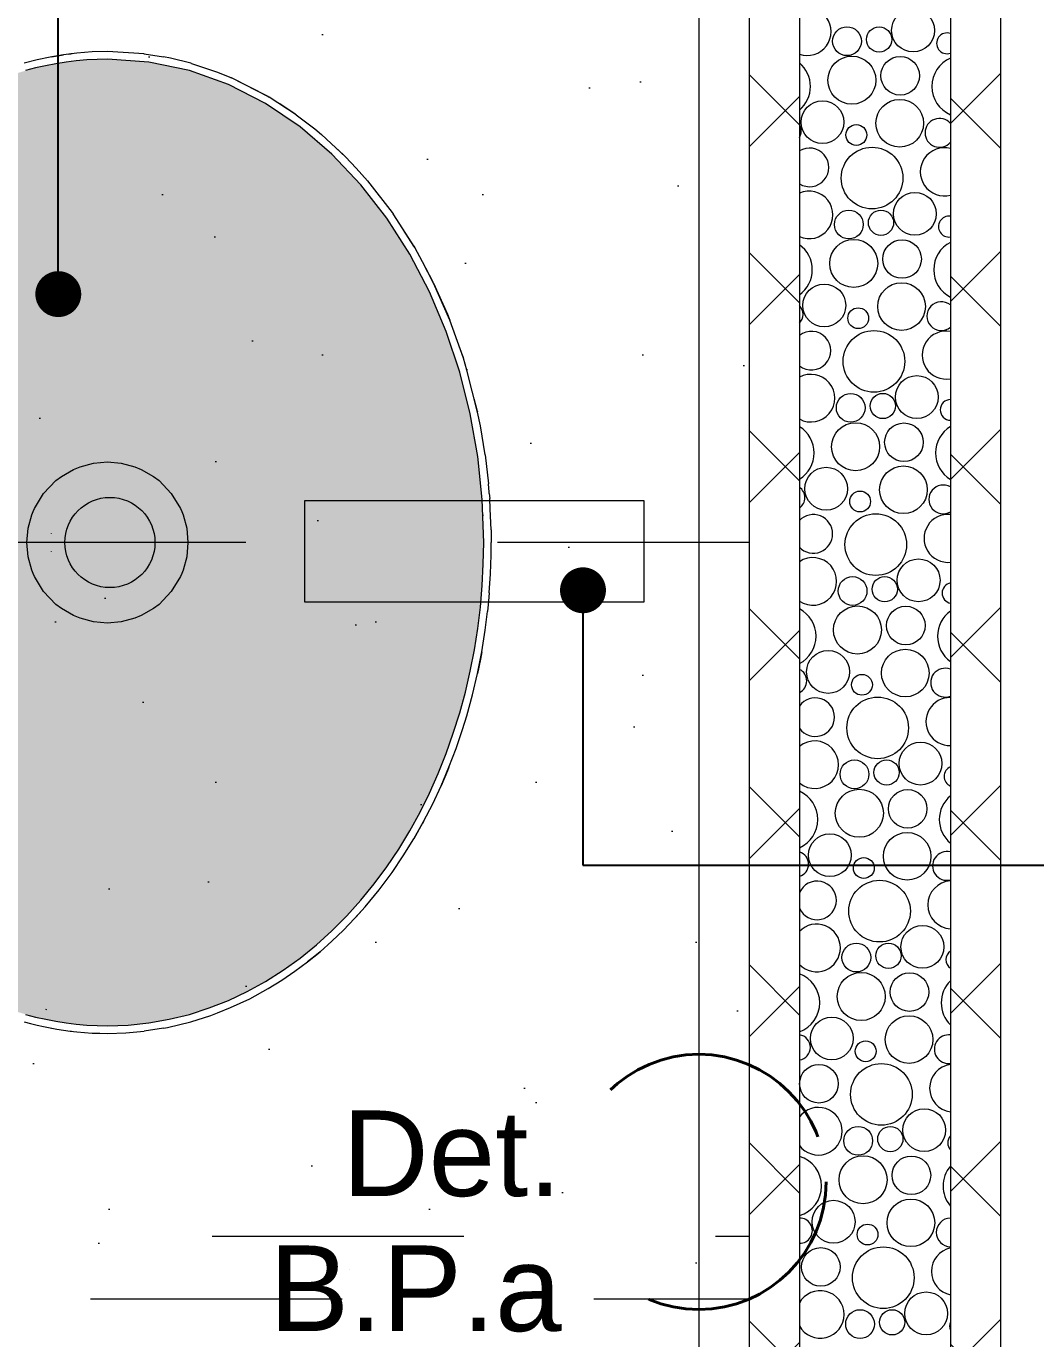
# Model space of a CAD drawing. Header units: metres. Extents: x -1.1 to 45.1, y -1 to 1.8.
# Drawn here: x 11.868 to 12.269, y 0.345 to 0.867 of the extents above; entities that cross this region are included whole.
import ezdxf

# ---------------------------------------------------------------- set-up
doc = ezdxf.new("R2010")
doc.units = ezdxf.units.M
doc.header["$MEASUREMENT"] = 0
doc.linetypes.add('Dashed', pattern=[0.027999999999999997, 0.018, -0.009999999999999998])
doc.linetypes.add('Double Dashed', pattern=[0.0325, 0.02, -0.005, 0.0025, -0.005])
for name, color, linetype, lineweight, true_color in [('COTAS DETALHAMENTO.EXEC_Caneta_No__27', 7, 'Continuous', 0, 0xbd2d17), ('COTAS DETALHAMENTO.EXEC_Caneta_No__97', 7, 'Continuous', 13, 0x6b6b6b), ('EIXO HIDRÁULICO - Executivo.EXEC_Caneta_No__167', 7, 'Continuous', 0, 0x0035d5), ('INSTALAÇÕES - GASES_ HIDR_Caneta_No__24', 7, 'Continuous', 40, 0x851f10), ('LOUCAS-METAIS.ARQ_Caneta_No__13', 7, 'Continuous', 0, 0xaaaaaa), ('LOUCAS-METAIS.ARQ_Caneta_No__16', 7, 'Continuous', 0, 0xc9c9c9), ('LOUCAS-METAIS.ARQ_Caneta_No__19', 7, 'Continuous', 0, 0xe9e9e9), ('LOUCAS-METAIS.ARQ_Caneta_No__96', 7, 'Continuous', 0, 0xb6b6b6), ('NOTAS - REVESTIMENTOS.EXEC_Caneta_No__24', 7, 'Continuous', 40, 0x851f10), ('PAREDE CONSTRUIR_Caneta_No__96', 7, 'Continuous', 0, 0xb6b6b6)]:
    doc.layers.add(name, color=color, linetype=linetype, lineweight=lineweight, true_color=true_color)
doc.layers.add('PAREDE CONSTRUIR_Caneta_No__241', color=7, linetype='Continuous', lineweight=13)
doc.layers.add('PAREDE CONSTRUIR_Caneta_No__83', color=84, linetype='Continuous', lineweight=0)
doc.styles.add('GENERATED_STYLE_1', font='arial.ttf')
doc.dimstyles.new('GENERATED_STYLE__20', dxfattribs={"dimtxt": 0.18, "dimasz": 0.03648, "dimexe": 0.18, "dimexo": 0.0625, "dimgap": 0, "dimtad": 0, "dimtih": 1, "dimtoh": 1, "dimdec": 4, "dimzin": 0, "dimdsep": 46, "dimcen": 0.09, "dimadec": 0, "dimazin": 0, "dimtfac": 1, "dimtdec": 4, "dimtmove": 0, "dimatfit": 3, "dimldrblk": 'ARROWHEAD_11', "dimfxl": 0, "dimtolj": 1, "dimtzin": 0, "dimarcsym": 0})
pattern_1 = [(45, (11.92188319583197, 0.09066946035894974), (-0.03535533905932738, 0.03535533905932738), []), (135, (11.92188319583197, 0.09066946035894974), (0.03535533905932738, 0.03535533905932738), [])]
pattern_2 = [(45, (11.92188319583197, 0.2906694603589497), (-0.06363961030678929, 0.06363961030678929), [0, -0.06000000000000003, 0, -0.09000000000000001]), (110, (12.12188319583197, 0.2906694603589497), (0.08457233587073178, 0.03078181289931019), [0, -0.044, 0, -0.07600000000000001])]

# ---------------------------------------------------------------- blocks, each defined once
blk = doc.blocks.new('*X79', base_point=(11.92188319583197, 0.09066946035894974))
at = {"layer": 'PAREDE CONSTRUIR_Caneta_No__96', "color": 253, "linetype": 'Continuous', "lineweight": 0, "true_color": 0xb6b6b6}
for centre, radius in [((12.22020049982145, 0.8650263893681178), 0.008510306199460933), ((12.19396038903978, 0.8607712362683874), 0.005717690174749701), ((12.20672584833897, 0.8614804284516757), 0.005014746019677298), ((12.19589284582292, 0.845302488520343), 0.009541205011085623), ((12.21509968517377, 0.8470661439557742), 0.007671086343013869), ((12.18420049982145, 0.8286271471902755), 0.008510306199460933), ((12.21489585470035, 0.8281936068487343), 0.009461803866338271), ((12.19767515130393, 0.8235429143124812), 0.004135265504954955), ((12.20392141158886, 0.8064117486782014), 0.01224255523759396), ((12.22094202398778, 0.7922279050124332), 0.008510306199460933), ((12.19470191320611, 0.7879727519127028), 0.005717690174749701), ((12.2074673725053, 0.7886819440959911), 0.005014746019677298), ((12.19663436998925, 0.7725040041646584), 0.009541205011085623), ((12.21584120934009, 0.7742676596000896), 0.007671086343013869), ((12.18494202398778, 0.7558286628345909), 0.008510306199460933), ((12.21563737886667, 0.7553951224930497), 0.009461803866338271), ((12.19841667547026, 0.7507444299567966), 0.004135265504954955), ((12.20466293575519, 0.7336132643225168), 0.01224255523759396), ((12.22168354815411, 0.7194294206567486), 0.008510306199460933), ((12.19544343737244, 0.7151742675570182), 0.005717690174749701), ((12.20820889667163, 0.7158834597403065), 0.005014746019677298), ((12.19737589415558, 0.6997055198089738), 0.009541205011085623), ((12.21658273350642, 0.701469175244405), 0.007671086343013869), ((12.18568354815411, 0.6830301784789063), 0.008510306199460933), ((12.216378903033, 0.6825966381373652), 0.009461803866338271), ((12.19915819963659, 0.677945945601112), 0.004135265504954955), ((12.20540445992151, 0.6608147799668322), 0.01224255523759396), ((12.22242507232044, 0.646630936301064), 0.008510306199460933), ((12.19618496153877, 0.6423757832013336), 0.005717690174749701), ((12.20895042083796, 0.643084975384622), 0.005014746019677298), ((12.1981174183219, 0.6269070354532892), 0.009541205011085623), ((12.21732425767275, 0.6286706908887204), 0.007671086343013869), ((12.18642507232044, 0.6102316941232218), 0.008510306199460933), ((12.21712042719933, 0.6097981537816806), 0.009461803866338271), ((12.19989972380292, 0.6051474612454274), 0.004135265504954955), ((12.20614598408784, 0.5880162956111475), 0.01224255523759396), ((12.22316659648676, 0.5738324519453794), 0.008510306199460933), ((12.19692648570509, 0.5695772988456489), 0.005717690174749701), ((12.20969194500428, 0.5702864910289374), 0.005014746019677298), ((12.19885894248823, 0.5541085510976045), 0.009541205011085623), ((12.21806578183907, 0.5558722065330357), 0.007671086343013869), ((12.18716659648676, 0.5374332097675371), 0.008510306199460933), ((12.21786195136566, 0.536999669425996), 0.009461803866338271), ((12.20064124796924, 0.5323489768897427), 0.004135265504954955), ((12.20688750825417, 0.515217811255463), 0.01224255523759396), ((12.22390812065309, 0.5010339675896948), 0.008510306199460933), ((12.19766800987142, 0.4967788144899643), 0.005717690174749701), ((12.21043346917061, 0.4974880066732527), 0.005014746019677298), ((12.19960046665456, 0.48131006674192), 0.009541205011085623), ((12.2188073060054, 0.4830737221773511), 0.007671086343013869), ((12.18790812065309, 0.4646347254118525), 0.008510306199460933), ((12.21860347553198, 0.4642011850703114), 0.009461803866338271), ((12.20138277213557, 0.4595504925340582), 0.004135265504954955), ((12.1828073060054, 0.4466744799995088), 0.007671086343013869), ((12.2076290324205, 0.4424193268997783), 0.01224255523759396), ((12.22464964481942, 0.4282354832340101), 0.008510306199460933), ((12.19840953403775, 0.4239803301342797), 0.005717690174749701), ((12.21117499333694, 0.4246895223175681), 0.005014746019677298), ((12.20034199082089, 0.4085115823862353), 0.009541205011085623), ((12.21954883017173, 0.4102752378216664), 0.007671086343013869), ((12.18864964481942, 0.3918362410561678), 0.008510306199460933), ((12.21934499969831, 0.3914027007146267), 0.009461803866338271), ((12.2021242963019, 0.3867520081783735), 0.004135265504954955), ((12.18354883017173, 0.3738759956438241), 0.007671086343013869), ((12.20837055658682, 0.3696208425440936), 0.01224255523759396), ((12.22539116898575, 0.3554369988783254), 0.008510306199460933), ((12.19915105820407, 0.351181845778595), 0.005717690174749701), ((12.21191651750327, 0.3518910379618834), 0.005014746019677298)]:
    blk.add_circle(centre, radius, dxfattribs=at)
for centre, radius, start, end in [((12.17815433053402, 0.8645928490265766), 0.009461803866338271, 250.8552700319863, 109.1447299680137), ((12.23367515130393, 0.8599421564903235), 0.004135265504954955, 70.56267834889755, 289.4373216511035), ((12.16717988742253, 0.8428109908560437), 0.01224255523759396, 310.0124007772558, 49.98759922274414), ((12.23992141158886, 0.8428109908560437), 0.01224255523759396, 113.4410080466021, 246.5589919533978), ((12.23070191320611, 0.8243719940905451), 0.005717690174749701, 40.47550271452098, 319.5244972854807), ((12.17072584833898, 0.8250811862738334), 0.005014746019677298, 329.603263262224, 30.39673673777596), ((12.17909968517377, 0.8106669017779319), 0.007671086343013869, 238.1465352172239, 121.8534647827761), ((12.23263436998925, 0.8089032463425007), 0.009541205011085623, 75.32644801902958, 284.67355198097), ((12.17889585470035, 0.791794364670892), 0.009461803866338271, 246.0257658636909, 113.9742341363091), ((12.23441667547026, 0.7871436721346389), 0.004135265504954955, 81.17260757592149, 278.8273924240789), ((12.16792141158886, 0.7700125065003591), 0.01224255523759396, 305.6183956312614, 54.38160436873859), ((12.24066293575519, 0.7700125065003591), 0.01224255523759396, 117.2822372295267, 242.7177627704733), ((12.23144343737244, 0.7515735097348605), 0.005717690174749701, 50.87649566546004, 309.1235043345413), ((12.1714673725053, 0.7522827019181488), 0.005014746019677298, 315.6164682181572, 44.38353178184281), ((12.23337589415558, 0.7361047619868161), 0.009541205011085623, 79.88681141395452, 280.1131885860453), ((12.17984120934009, 0.7378684174222473), 0.007671086343013869, 231.3608508185671, 128.6391491814329), ((12.17963737886667, 0.7189958803152074), 0.009461803866338271, 241.0074392637026, 118.9925607362974), ((12.23515819963659, 0.7143451877789543), 0.004135265504954955, 91.48177130767684, 268.5182286923231), ((12.16866293575519, 0.6972140221446745), 0.01224255523759396, 301.4540503479002, 58.54594965209979), ((12.24140445992152, 0.6972140221446745), 0.01224255523759396, 121.2614061642889, 238.7385938357111), ((12.17220889667163, 0.6794842175624642), 0.005014746019677298, 304.5277287057979, 55.47227129420215), ((12.23218496153877, 0.6787750253791759), 0.005717690174749701, 59.91364760095658, 300.0863523990445), ((12.18058273350642, 0.6650699330665627), 0.007671086343013869, 223.8564238482954, 136.1435761517046), ((12.2341174183219, 0.6633062776311315), 0.009541205011085623, 84.38316869548284, 275.6168313045171), ((12.180378903033, 0.6461973959595229), 0.009461803866338271, 235.7318786984048, 124.2681213015952), ((12.23589972380292, 0.6415467034232697), 0.004135265504954955, 101.8398073535264, 258.1601926464729), ((12.16940445992151, 0.62441553778899), 0.01224255523759396, 297.4674876906657, 62.53251230933434), ((12.24214598408784, 0.62441553778899), 0.01224255523759396, 125.4162853229157, 234.5837146770842), ((12.17295042083796, 0.6066857332067797), 0.005014746019677298, 294.7674482352101, 65.2325517647899), ((12.23292648570509, 0.6059765410234913), 0.005717690174749701, 68.18473553665729, 291.8152644633435), ((12.18132425767275, 0.592271448710878), 0.007671086343013869, 215.1404979612392, 144.8595020387611), ((12.23485894248823, 0.5905077932754468), 0.009541205011085623, 88.84500090117999, 271.15499909882), ((12.18112042719933, 0.5733989116038383), 0.009461803866338271, 230.1009728937587, 129.8990271062413), ((12.23664124796924, 0.568748219067585), 0.004135265504954955, 112.6122856826264, 247.3877143173742), ((12.17014598408784, 0.5516170534333052), 0.01224255523759396, 293.6204335627481, 66.3795664372519), ((12.24288750825417, 0.5516170534333052), 0.01224255523759396, 129.7979514525759, 230.2020485474248), ((12.17369194500428, 0.5338872488510951), 0.005014746019677298, 285.7278013319013, 74.27219866809865), ((12.23366800987142, 0.5331780566678066), 0.005717690174749701, 75.99977402750083, 284.0002259724992), ((12.18206578183907, 0.5194729643551934), 0.007671086343013869, 203.8782189122681, 156.1217810877318), ((12.23560046665456, 0.5177093089197622), 0.009541205011085623, 93.29982119997524, 266.7001788000248), ((12.18186195136566, 0.5006004272481537), 0.009461803866338271, 223.9614616574857, 136.0385383425142), ((12.23738277213557, 0.4959497347119005), 0.004135265504954955, 124.319728101015, 235.6802718989859), ((12.17088750825417, 0.4788185690776207), 0.01224255523759396, 289.8833577016899, 70.11664229831008), ((12.2436290324205, 0.4788185690776207), 0.01224255523759396, 134.4793073834918, 225.5206926165089), ((12.17443346917061, 0.4610887644954104), 0.005014746019677298, 277.076750499445, 82.92324950055512), ((12.23440953403775, 0.460379572312122), 0.005717690174749701, 83.55575773960553, 276.4442422603945), ((12.23634199082089, 0.4449108245640776), 0.009541205011085623, 97.77475311207596, 262.2252468879241), ((12.18260347553198, 0.427801942892469), 0.009461803866338271, 217.0436157585988, 142.9563842414006), ((12.2381242963019, 0.4231512503562158), 0.004135265504954955, 137.9985286624014, 222.0014713375986), ((12.1716290324205, 0.406020084721936), 0.01224255523759396, 286.2325746774856, 73.76742532251436), ((12.24437055658682, 0.406020084721936), 0.01224255523759396, 139.5719589026356, 220.4280410973644), ((12.17517499333694, 0.3882902801397257), 0.005014746019677298, 268.5863731186107, 91.41362688138935), ((12.23515105820407, 0.3875810879564373), 0.005717690174749701, 91.00004563966507, 268.999954360335), ((12.23708351498722, 0.3721123402083929), 0.009541205011085623, 102.2980467587648, 257.7019532412349), ((12.18334499969831, 0.3550034585367843), 0.009461803866338271, 208.7713543666381, 151.2286456333624), ((12.23886582046823, 0.3503527660005311), 0.004135265504954955, 157.2861571542498, 202.713842845753)]:
    blk.add_arc(centre, radius, start, end, dxfattribs=at)
blk = doc.blocks.new('ARROWHEAD_11')
at = {"color": 0, "linetype": 'Continuous', "lineweight": 0}
blk.add_line((0, 0), (-1, 0), dxfattribs=at)
at = {"color": 0, "linetype": 'Continuous', "lineweight": 0, "const_width": 0.25, "flags": 128}
blk.add_lwpolyline([(-0.125, 0, 1), (0.125, 0, 1)], format="xyb", close=True, dxfattribs=at)

msp = doc.modelspace()

# ---------------------------------------------------------------- hatches: boundary and pattern name
at = {"layer": 'LOUCAS-METAIS.ARQ_Caneta_No__16', "linetype": 'Continuous', "lineweight": 0, "true_color": 0xc9c9c9}
h = msp.add_hatch(dxfattribs=at)
h.set_pattern_fill('Haie_OD_LEGENDA_0007', color=9, style=0, pattern_type=2)
h.set_pattern_definition(pattern_2)
h.paths.add_polyline_path([(11.65505127509044, 0.9421461764888623), (11.65505127509044, -0.8378538235111352), (12.13505127509044, -0.8378538235111352), (12.13505127509044, 0.9421461764888623)])
h = msp.add_hatch(dxfattribs=at)
h.set_pattern_fill('Haie_OD_LEGENDA_0007', color=9, style=0, pattern_type=2)
h.set_pattern_definition(pattern_2)
h.paths.add_polyline_path([(12.13505127509044, 0.9421461764888623), (12.13505127509044, -0.8378538235111352), (12.15505127509044, -0.8378538235111352), (12.15505127509044, 0.9421461764888623)])
at = {"layer": 'LOUCAS-METAIS.ARQ_Caneta_No__19', "linetype": 'Continuous', "lineweight": 0, "true_color": 0x747474}
msp.add_hatch(color=8, dxfattribs=at).paths.add_polyline_path([(11.93264534844845, 0.4742275468239581), (11.94049134180344, 0.4767455478792653), (11.94816633530344, 0.4797785491504638), (11.95564032897374, 0.4833035506277636), (11.96289132283295, 0.4872965523012636), (11.96990031689705, 0.4917295541591682), (11.97665231117875, 0.4965765561905653), (11.98313230569084, 0.5018105583841685), (11.98932930044264, 0.5074045607286632), (11.99523529544084, 0.5133315632126636), (12.00084329069144, 0.519565565825364), (12.00614828619864, 0.5260825685566641), (12.01114928196334, 0.5328605713973684), (12.01584227798885, 0.5398755743373624), (12.02022727427514, 0.5471085773687645), (12.02430427082234, 0.5545385804827672), (12.02807226763125, 0.5621465836712685), (12.03153226470094, 0.5699145869267679), (12.03468626202984, 0.5778265902427688), (12.03753425961784, 0.5858665936127676), (12.04007725746424, 0.5940195970297677), (12.04231725556714, 0.602269600486768), (12.04425625392504, 0.610604603979763), (12.04589325253868, 0.6190086075027676), (12.04723125140552, 0.6274716110497676), (12.04827125052476, 0.6359826146167689), (12.04901324989635, 0.6445236181957665), (12.04945724952032, 0.6530816217827646), (12.04960624939413, 0.6616586253767633), (12.04901324989635, 0.6787936325587691), (12.04723125140552, 0.6958456397047681), (12.04425625392504, 0.712713646774763), (12.04007625746505, 0.7292996537257648), (12.03468526203074, 0.7454926605127636), (12.02807126763204, 0.7611726670837666), (12.02022627427604, 0.7762106733867644), (12.01114828196415, 0.7904586793577661), (12.00084229069234, 0.803752684929766), (11.98932830044345, 0.8159136900267652), (11.97665031118044, 0.8267416945647672), (11.96288732283634, 0.8360226984537644), (11.94816533530445, 0.8435387016037663), (11.93264434844944, 0.8490897039307659), (11.91656036207044, 0.852501705360766), (11.90011237600044, 0.8536587058457674), (11.89598837949345, 0.853586705814767), (11.89185538299344, 0.853368705723764), (11.88773738648045, 0.8530057055717646), (11.88365038994245, 0.8525007053597666), (11.87958939338144, 0.8518557050897653), (11.87555239680044, 0.8510717047607668), (11.87154440019444, 0.8501487043747642), (11.86756740356245, 0.8490897039307659), (11.86362440690245, 0.847896703430767), (11.85972041020845, 0.8465717028747659), (11.85585941347844, 0.8451177022657643), (11.85204541670844, 0.8435387016037663), (11.84828241989544, 0.841835700890766), (11.84457142303845, 0.8400127001267674), (11.84091842613145, 0.8380736993137643), (11.83732142917744, 0.836020698452764), (11.83378543217244, 0.8338576975467658), (11.83031143511445, 0.831586696594766), (11.82690243800144, 0.8292136956007643), (11.82355944083244, 0.8267396945637668), (11.82028444360645, 0.8241686934857673), (11.81707944632044, 0.8215056923697657), (11.81394444897544, 0.8187516912157666), (11.81088145156944, 0.8159116900257648), (11.80789245410144, 0.8129876887997658), (11.80497545657144, 0.8099836875407651), (11.80213445897744, 0.8069036862497652), (11.79936746132145, 0.8037486849277653), (11.79667646360044, 0.8005246835767648), (11.79406146581444, 0.7972316821967671), (11.79152346796445, 0.793874680789767), (11.78906147004945, 0.7904546793567673), (11.78667747206844, 0.786975677897765), (11.78436947402244, 0.7834396764167662), (11.78213847591244, 0.7798496749117665), (11.77998447773644, 0.7762066733847672), (11.77790747949545, 0.7725156718377666), (11.77590748118944, 0.7687776702717639), (11.77398448281745, 0.7649946686857665), (11.77213948438045, 0.7611686670827678), (11.77037048587844, 0.7573036654627683), (11.76867848731144, 0.7534006638267639), (11.76706348867944, 0.7494616621757655), (11.76552548998144, 0.7454886605107629), (11.76406349122044, 0.7414836588327671), (11.76267749239344, 0.7374496571417635), (11.76136849350245, 0.733386655438768), (11.76013449454744, 0.7292966537247634), (11.75897649552844, 0.7251826520007651), (11.75789449644444, 0.7210466502667683), (11.75688749729744, 0.7168886485247623), (11.75595549808644, 0.7127116467737662), (11.75509949881145, 0.7085176450157644), (11.75431849947344, 0.7043076432517634), (11.75361250007045, 0.7000826414807659), (11.75298050060644, 0.6958446397047635), (11.75242350107744, 0.6915946379237679), (11.75194050148644, 0.6873346361377668), (11.75153250183244, 0.683066634349768), (11.75119950211445, 0.6787936325587691), (11.75093950233445, 0.6745156307657649), (11.75075450249145, 0.6702356289717639), (11.75064350258544, 0.6659506271757647), (11.75060650261644, 0.6616586253767633), (11.75061550260944, 0.6595036244737682), (11.75064350258544, 0.6573576235747649), (11.75075450249145, 0.6530736217787632), (11.75094050233344, 0.6487926199847647), (11.75119950211445, 0.6445146181917676), (11.75153350183145, 0.6402396164007667), (11.75194150148644, 0.635971614611766), (11.75242450107744, 0.6317126128267643), (11.75298150060544, 0.6274626110457686), (11.75361350007044, 0.6232246092697662), (11.75432049947144, 0.6189996074987687), (11.75510149880945, 0.6147906057347652), (11.75595749808544, 0.6105966039767634), (11.75688949729545, 0.6064196022267692), (11.75789649644244, 0.6022626004837659), (11.75897849552644, 0.5981265987507638), (11.76013649454544, 0.5940115970257662), (11.76137049350044, 0.589922595312768), (11.76268049239145, 0.5858595936097655), (11.76406649121744, 0.5818245919187643), (11.76552848997945, 0.577820590240766), (11.76706748867544, 0.5738475885757635), (11.76868248730845, 0.5699085869247651), (11.77037448587544, 0.5660055852886683), (11.77214248437744, 0.5621405836687683), (11.77398848281445, 0.5583145820652686), (11.77591148118545, 0.554532580480267), (11.77791147949245, 0.550793578913169), (11.77998847773345, 0.5471025773662643), (11.78214247590844, 0.543460575839863), (11.78437347401945, 0.5398705743353642), (11.78668147206444, 0.536334572853367), (11.78906647004544, 0.5328555713952636), (11.79152846795944, 0.5294355699619655), (11.79406646581045, 0.5260785685550684), (11.79668146359544, 0.5227865671753631), (11.79937246131644, 0.5195615658236687), (11.80214045897245, 0.5164065645014628), (11.80498245656544, 0.5133265632105659), (11.80789945409544, 0.5103225619515652), (11.81088945156344, 0.5073985607261631), (11.81395244896945, 0.5045585595358628), (11.81708644631444, 0.5018045583816684), (11.82029244359944, 0.4991415572655638), (11.82356744082644, 0.4965705561880651), (11.82691043799544, 0.4940975551516655), (11.83032043510745, 0.491723554156668), (11.83379443216445, 0.4894535532052626), (11.83733042917044, 0.4872905522987634), (11.84092642612444, 0.485238551438766), (11.84458042303044, 0.4832995506261679), (11.84829041988844, 0.4814775498624653), (11.85205341670144, 0.4797745491487686), (11.85586841347045, 0.4781955484869624), (11.85972841020144, 0.4767425478780649), (11.86363240689544, 0.4754175473227673), (11.86757540355544, 0.4742245468227435), (11.87155240018744, 0.4731665463793644), (11.87556139679244, 0.4722435459924523), (11.87959739337445, 0.4714595456639583), (11.88365938993444, 0.4708145453935555), (11.88774238647645, 0.4703105451823473), (11.89185838299044, 0.4699475450302626), (11.89598837949345, 0.4697305449392428), (11.90011237600044, 0.4696585449090631), (11.90422437251844, 0.4697305449392428), (11.90835636901844, 0.4699485450306651), (11.91656136206944, 0.4708155453940646), (11.92465935521145, 0.4722455459933639)])
at = {"layer": 'PAREDE CONSTRUIR_Caneta_No__83', "linetype": 'Continuous', "lineweight": 0}
h = msp.add_hatch(dxfattribs=at)
h.set_pattern_fill('Placomur_0007', color=84, style=0, pattern_type=2)
h.set_pattern_definition(pattern_1)
h.paths.add_polyline_path([(12.17505127985146, 0.9621462026105125), (12.1550512650111, 0.9621462026105125), (12.1550512650111, -0.9808072737675917), (12.17505127985146, -0.9808072737675917)])
h = msp.add_hatch(dxfattribs=at)
h.set_pattern_fill('Placomur_0007', color=84, style=0, pattern_type=2)
h.set_pattern_definition(pattern_1)
h.paths.add_polyline_path([(12.25505128103782, 0.9621462026105125), (12.23505126619746, 0.9621462026105125), (12.23505126619746, -0.9808072737675917), (12.25505128103782, -0.9808072737675917)])

# ---------------------------------------------------------------- linework, layer by layer
at = {"layer": 'COTAS DETALHAMENTO.EXEC_Caneta_No__97', "color": 251, "linetype": 'Dashed', "lineweight": 13, "true_color": 0x6b6b6b, "flags": 128}
msp.add_lwpolyline([(11.74172542165877, 0.3859949936378816), (12.15505127509044, 0.3861299036484377), (12.15505943511735, 0.3611299049801592), (11.74173358168567, 0.360994994969603)], close=True, dxfattribs=at)
at = {"layer": 'EIXO HIDRÁULICO - Executivo.EXEC_Caneta_No__167', "color": 162, "linetype": 'Dashed', "lineweight": 0, "true_color": 0x0035d5}
msp.add_line((12.15505051443282, 0.6616586117352665), (11.58871511344925, 0.6616586117352665), dxfattribs=at)
at = {"layer": 'LOUCAS-METAIS.ARQ_Caneta_No__13', "color": 253, "linetype": 'Continuous', "lineweight": 0, "true_color": 0xaaaaaa, "flags": 128}
for points in [[(12.13505127509044, 0.9421461764888623), (12.13505127509044, -0.8378538235111352)], [(12.15505127509044, 0.9421461764888623), (12.15505127509044, -0.8378538235111352)]]:
    msp.add_lwpolyline(points, dxfattribs=at)
at = {"layer": 'LOUCAS-METAIS.ARQ_Caneta_No__96', "color": 253, "linetype": 'Continuous', "lineweight": 0, "true_color": 0xb6b6b6}
for p, q in [((11.88263638224443, 0.8553866946106408), (11.87736738789292, 0.8544976931152495)), ((11.87783839263636, 0.8545867209948885), (11.88263638224443, 0.8553866946106408)), ((11.88795337118098, 0.8560437063120685), (11.88263638224443, 0.8553866946106408)), ((11.88466770595588, 0.8556377161894955), (11.88561638934046, 0.855783711693697)), ((11.8860718110117, 0.8558112055977039), (11.88561638934046, 0.855783711693697)), ((11.89403536761844, 0.8565036943343824), (11.88795337118098, 0.8560437063120685)), ((11.90011436239855, 0.8566586948106267), (11.89403536761844, 0.8565036943343824)), ((11.91469334827251, 0.8557726949725795), (11.90011436239855, 0.8566586948106267)), ((11.91459636919416, 0.855783711693697), (11.91465116540702, 0.8557752815071038)), ((11.91469334827251, 0.8557726949725795), (11.92237334405746, 0.8545867209948885)), ((11.87214740996725, 0.85338171523231), (11.8669764165349, 0.8520397189375726)), ((11.87154439616557, 0.8501487067408857), (11.86756739177468, 0.8490896964825088)), ((11.87555240703821, 0.8510717163753836), (11.87154439616557, 0.8501487067408857)), ((11.87736738789292, 0.8544976931152495), (11.87214740996725, 0.85338171523231)), ((11.87958938071101, 0.8518556917961218), (11.87555240703821, 0.8510717163753836)), ((11.87783839263636, 0.8545867209948885), (11.87736738789292, 0.8544976931152495)), ((11.88365039957512, 0.8525006968681592), (11.87958938071101, 0.8518556917961218)), ((11.88773737958203, 0.8530057097506902), (11.88365039957512, 0.8525006968681592)), ((11.89185539800323, 0.8533687186946435), (11.88773737958203, 0.8530057097506902)), ((11.89598839277863, 0.8535866901101454), (11.89185539800323, 0.8533687186946435)), ((11.900112382582, 0.8536586979539682), (11.89598839277863, 0.8535866901101454)), ((11.91656034721042, 0.8525017187089579), (11.900112382582, 0.8536586979539682)), ((11.93264434491913, 0.8490896964825088), (11.91656034721042, 0.8525017187089579)), ((11.92510935473012, 0.854042718499358), (11.92237334405746, 0.8545867209948885)), ((11.93323634199971, 0.8520397189375726), (11.92510935473012, 0.854042718499358)), ((11.93346434022805, 0.8519756942249903), (11.93323634199971, 0.8520397189375726)), ((11.93346434022805, 0.8519756942249903), (11.94384732845483, 0.8485307176327628)), ((11.94816534027996, 0.843538706002914), (11.93264434491913, 0.8490896964825088)), ((11.94384732845483, 0.8485307176327628), (11.94934432103468, 0.8462947064362116)), ((11.94903135035737, 0.8464297171518216), (11.94910827581004, 0.846390727538822)), ((11.96403133464065, 0.8388307022502244), (11.94934432103468, 0.8462947064362116)), ((11.96441433334524, 0.8386046838384265), (11.94934432103468, 0.8462947064362116)), ((11.96288732000078, 0.8360226837337348), (11.94816534027996, 0.843538706002914)), ((11.97665030213145, 0.8267416869439583), (11.96288732000078, 0.8360226837337348)), ((11.96403133464065, 0.8388307022502244), (11.96441433334524, 0.8386046838384265)), ((11.97511929722137, 0.8316046911728958), (11.96441433334524, 0.8386046838384265)), ((11.97459330466993, 0.8319806966545156), (11.96860138988544, 0.8358667572142662)), ((11.97459330466993, 0.8319806966545156), (11.97488618978903, 0.8317571370471417)), ((11.97511929722137, 0.8316046911728958), (11.98249031389462, 0.8259526981167977)), ((11.98932831286093, 0.8159136870490866), (11.97665030213145, 0.8267416869439583)), ((11.98249031389462, 0.8259526981167977), (11.9852072927824, 0.8236726839008246)), ((11.98466309869172, 0.8241293509405385), (11.98455931798554, 0.8242247014601252)), ((11.99464431188922, 0.8149016814674792), (11.9852072927824, 0.8236726839008246)), ((11.9938962924916, 0.8156497008650914), (11.98911363049551, 0.8200420516083757)), ((12.00084228725739, 0.8037526958315238), (11.98932831286093, 0.8159136870490866)), ((11.9938962924916, 0.8156497008650914), (11.99438061309795, 0.8151467635966871)), ((11.99894530367853, 0.8104066995889139), (11.99464431188922, 0.8149016814674792)), ((12.00339229097205, 0.8053846713855859), (11.99894530367853, 0.8104066995889139)), ((12.01114828616645, 0.7904586747626827), (12.00084228725739, 0.8037526958315238)), ((12.00256929400579, 0.8063456807248071), (12.00278001673812, 0.8060761382814658)), ((12.00339229097205, 0.8053846713855859), (12.01325027655566, 0.7926826793298436)), ((12.01325027655566, 0.7926826793298436), (12.0136022687785, 0.7921826798537315)), ((12.02022628789494, 0.7762106695101143), (12.01114828616645, 0.7904586747626827)), ((12.02219527931761, 0.7787946813638809), (12.0136022687785, 0.7921826798537315)), ((12.02186027519807, 0.7793636870264682), (12.01761634683088, 0.7859287267692676)), ((12.02186027519807, 0.7793636870264682), (12.02208607008219, 0.7789647859244373)), ((12.02534127167847, 0.7732146642190831), (12.02219527931761, 0.7787946813638809)), ((12.02807127903644, 0.7611726535895866), (12.02022628789494, 0.7762106695101143)), ((12.02940225861006, 0.7653376766875479), (12.02534127167847, 0.7732146642190831)), ((12.02971225956254, 0.7647006547467581), (12.02534127167847, 0.7732146642190831)), ((12.02950916870368, 0.7650962667987149), (12.02940225861006, 0.7653376766875479)), ((12.02971225956254, 0.7647006547467581), (12.03520225891943, 0.7523866748020223)), ((12.03615627503568, 0.7500156528898612), (12.02971225956254, 0.7647006547467581)), ((12.03468527134003, 0.745492666186895), (12.02807127903644, 0.7611726535895866)), ((12.03520225891943, 0.7523866748020223), (12.03615627503568, 0.7500156528898612)), ((12.03589950560233, 0.7506537924690275), (12.03587625872414, 0.7507186474272598)), ((12.04152825178024, 0.7348516631582993), (12.03615627503568, 0.7500156528898612)), ((12.04007624793696, 0.7292996508379059), (12.03468527134003, 0.745492666186895)), ((12.04128524526516, 0.735620662224822), (12.03864924726073, 0.7429784907652572)), ((12.04128524526516, 0.735620662224822), (12.04147157154841, 0.7350117089734849)), ((12.04295726420555, 0.7301396678399823), (12.04152825178024, 0.7348516631582993)), ((12.0428412533423, 0.7305346412414377), (12.04295726420555, 0.7301396678399823)), ((12.0471662583904, 0.7134526563295762), (12.04295726420555, 0.7301396678399823)), ((12.04425624738914, 0.7127136419040068), (12.04007624793696, 0.7292996508379059)), ((12.04712225537099, 0.71365466148259), (12.0458461678078, 0.7186862055783618)), ((12.04723124107873, 0.6958456368420269), (12.04425624738914, 0.7127136419040068)), ((12.04712225537099, 0.71365466148259), (12.04715041985801, 0.7135154037411593)), ((12.04827524305037, 0.7079556318171965), (12.0471662583904, 0.7134526563295762)), ((12.05017225856176, 0.6964776453763943), (12.04827524305037, 0.7079556318171965)), ((11.89460038171541, 0.6931796541966375), (11.90010637926731, 0.6936586420713167)), ((11.90010637926731, 0.6936586420713167), (11.90561237681921, 0.6931796541966375)), ((12.04901323563514, 0.6787936365711187), (12.04723124107873, 0.6958456368420269)), ((12.05017225856176, 0.6964776453763943), (12.05152523964508, 0.6849136327133007)), ((11.88180840380427, 0.6879106279126046), (11.88665237624832, 0.6906926533537612)), ((11.88665237624832, 0.6906926533537612), (11.88922038990707, 0.6917496518630668)), ((11.88922038990707, 0.6917496518630668), (11.89460038171541, 0.6931796541966375)), ((11.90561237681921, 0.6931796541966375), (11.91099137871927, 0.6917496518630668)), ((11.91099137871927, 0.6917496518630668), (11.91355936044549, 0.6906926533537612)), ((11.91355936044549, 0.6906926533537612), (11.91840336482206, 0.6879106279126046)), ((11.87475240148993, 0.6811826364948428), (11.87959640586651, 0.6862216208689316)), ((11.87959640586651, 0.6862216208689316), (11.88180840380427, 0.6879106279126046)), ((11.91840336482206, 0.6879106279126046), (11.92061536275983, 0.6862216208689316)), ((11.92061536275983, 0.6862216208689316), (11.9254593671364, 0.6811826364948428)), ((12.05180825761396, 0.681649649672647), (12.05152523964508, 0.6849136327133007)), ((11.87111940619063, 0.6752156290798337), (11.87475240148993, 0.6811826364948428)), ((11.9254593671364, 0.6811826364948428), (11.9290923624357, 0.6752156290798337)), ((12.04516523864517, 0.6782756271509212), (12.04515824542219, 0.6783736280700805)), ((12.04960625455652, 0.6616586117352665), (12.04901323563514, 0.6787936365711187)), ((12.05183533639515, 0.6811088084970902), (12.05180825761396, 0.681649649672647)), ((12.05183533639515, 0.6811088084970902), (12.05199825613759, 0.6791096408383024)), ((12.05214204829756, 0.6749818829969922), (12.05199825613759, 0.6791096408383024)), ((11.86860440052335, 0.6672866234651065), (11.87005139096021, 0.672643623855461)), ((11.87005139096021, 0.672643623855461), (11.87055841559182, 0.6739426389715715)), ((11.87055841559182, 0.6739426389715715), (11.87111940619063, 0.6752156290798337)), ((11.9290923624357, 0.6752156290798337), (11.9296543429428, 0.6739426389715715)), ((11.9296543429428, 0.6739426389715715), (11.93016133564188, 0.672643623855461)), ((11.93016133564188, 0.672643623855461), (11.93160733617047, 0.6672866234651065)), ((12.05255423332999, 0.6667486242842711), (12.05214204829756, 0.6749818829969922)), ((11.86810641279631, 0.6616586117352665), (11.86860440052335, 0.6672866234651065)), ((11.87787840409015, 0.6651150840364903), (11.87788338556405, 0.6651786297611975)), ((11.93160733617047, 0.6672866234651065), (11.9321063457383, 0.6616586117352665)), ((12.05255423332999, 0.6667486242842711), (12.05260625141317, 0.6616586117352665)), ((11.86860440052335, 0.6560306319379561), (11.86810641279631, 0.6616586117352665)), ((11.87788338556405, 0.6581386256418651), (11.87787840409015, 0.6582021713665722)), ((11.9321063457383, 0.6616586117352665), (11.93160733617047, 0.6560306319379561)), ((12.04945725739497, 0.6530816313236838), (12.04960625455652, 0.6616586117352665)), ((12.05255723498733, 0.6566916352050041), (12.05260625141317, 0.6616586117352665)), ((11.87005139096021, 0.6506726097068065), (11.86860440052335, 0.6560306319379561)), ((11.93160733617047, 0.6560306319379561), (11.93016133564188, 0.6506726097068065)), ((12.04901323563514, 0.6445236188319439), (12.04945725739497, 0.6530816313236838)), ((12.05229724036896, 0.6492036177602256), (12.05255723498733, 0.6566916352050041)), ((12.05255011403426, 0.6564857662164667), (12.05255423332999, 0.6565686311187844)), ((12.05255477618291, 0.6566204895393537), (12.05255423332999, 0.6565686311187844)), ((11.87055841559182, 0.6493736265232113), (11.87005139096021, 0.6506726097068065)), ((11.87111940619063, 0.6481006044824338), (11.87055841559182, 0.6493736265232113)), ((11.87475240148993, 0.6421336289999471), (11.87111940619063, 0.6481006044824338)), ((11.9290923624357, 0.6481006044824338), (11.9254593671364, 0.6421336289999471)), ((11.9296543429428, 0.6493736265232113), (11.9290923624357, 0.6481006044824338)), ((11.93016133564188, 0.6506726097068065), (11.9296543429428, 0.6493736265232113)), ((12.05181323908786, 0.6417286287856467), (12.05229724036896, 0.6492036177602256)), ((11.87959640586651, 0.6370946126933288), (11.87475240148993, 0.6421336289999471)), ((11.9254593671364, 0.6421336289999471), (11.92061536275983, 0.6370946126933288)), ((12.04827125148475, 0.6359826263760096), (12.04901323563514, 0.6445236188319439)), ((12.05181323908786, 0.6417286287856467), (12.05152523964508, 0.6384036226897618)), ((12.05180825761396, 0.6416666158221429), (12.05180876853436, 0.641676738432555)), ((12.05180924752224, 0.6416863820551026), (12.05181323908786, 0.6417286287856467)), ((11.88180840380427, 0.6354056056496558), (11.87959640586651, 0.6370946126933288)), ((11.92061536275983, 0.6370946126933288), (11.91840336482206, 0.6354056056496558)), ((12.05152523964508, 0.6384036226897618), (12.05110526307657, 0.6342716178226309)), ((11.88665237624832, 0.6326236121410287), (11.88180840380427, 0.6354056056496558)), ((11.88922038990707, 0.6315666136317231), (11.88665237624832, 0.6326236121410287)), ((11.89460038171541, 0.6301376012064179), (11.88922038990707, 0.6315666136317231)), ((11.91099137871927, 0.6315666136317231), (11.90561237681921, 0.6301376012064179)), ((11.91355936044549, 0.6326236121410287), (11.91099137871927, 0.6315666136317231)), ((11.91840336482206, 0.6354056056496558), (11.91355936044549, 0.6326236121410287)), ((12.04723124107873, 0.6274716185610356), (12.04827125148475, 0.6359826263760096)), ((12.05017225856176, 0.6268396100266682), (12.05110526307657, 0.6342716178226309)), ((11.90010637926731, 0.6296586133317459), (11.89460038171541, 0.6301376012064179)), ((11.90561237681921, 0.6301376012064179), (11.90010637926731, 0.6296586133317459)), ((12.04589326828214, 0.6190086053311004), (12.04723124107873, 0.6274716185610356)), ((12.04880123560181, 0.6182206064122124), (12.05017225856176, 0.6268396100266682)), ((12.04425624738914, 0.6106046034073285), (12.04589326828214, 0.6190086053311004)), ((12.04712225537099, 0.6096625939204725), (12.04880123560181, 0.6182206064122124)), ((12.04827524305037, 0.6153606017450639), (12.04712225537099, 0.6096625939204725)), ((12.04880123560181, 0.6182206064122124), (12.04827524305037, 0.6153606017450639)), ((12.04231724060741, 0.6022696076700353), (12.04425624738914, 0.6106046034073285)), ((12.04513624391249, 0.6011786010216267), (12.04712225537099, 0.6096625939204725)), ((12.04007726977776, 0.594019584381702), (12.04231724060741, 0.6022696076700353)), ((12.0428412533423, 0.5927815923208226), (12.04513624391249, 0.6011786010216267)), ((12.03753425928607, 0.5858666040367848), (12.04007726977776, 0.594019584381702)), ((12.04118925609507, 0.5873976089468695), (12.0428412533423, 0.5927815923208226)), ((12.0346862612483, 0.5778266009652353), (12.03753425928607, 0.5858666040367848)), ((12.03862127436885, 0.5798365937499921), (12.04118925609507, 0.5873976089468695)), ((12.04125557994946, 0.5876137921409677), (12.04128524526516, 0.5876965931782405)), ((12.0357892745261, 0.5723795827869762), (12.03862127436885, 0.5798365937499921)), ((12.03153225382368, 0.5699145834538055), (12.0346862612483, 0.5778266009652353)), ((12.02807226894471, 0.5621465816300213), (12.03153225382368, 0.5699145834538055)), ((12.03269325656684, 0.5650425742528253), (12.0357892745261, 0.5723795827869762)), ((12.03520225891943, 0.5709305806010403), (12.03269325656684, 0.5650425742528253)), ((12.0357892745261, 0.5723795827869762), (12.03520225891943, 0.5709305806010403)), ((12.03580693321242, 0.5724261084758706), (12.03587625872414, 0.5725975861350006)), ((12.03587625872414, 0.5725975861350006), (12.0359462548189, 0.5727929493228214)), ((12.02933325242358, 0.5578385966177319), (12.03269325656684, 0.5650425742528253)), ((12.0243042629298, 0.5545385936889073), (12.02807226894471, 0.5621465816300213)), ((12.02936342865969, 0.5579032280482861), (12.02940225861006, 0.5579785888072348)), ((12.02940225861006, 0.5579785888072348), (12.02947187151451, 0.5581357606951838)), ((12.02022727780321, 0.5471085657094972), (12.0243042629298, 0.5545385936889073)), ((12.02570926209632, 0.550781572462594), (12.02933325242358, 0.5578385966177319)), ((12.02182128558507, 0.5438865739391869), (12.02570926209632, 0.550781572462594)), ((12.02534127167847, 0.5501015693431808), (12.02182128558507, 0.5438865739391869)), ((12.02570926209632, 0.550781572462594), (12.02534127167847, 0.5501015693431808)), ((12.01584227154067, 0.5398755614091937), (12.02022727780321, 0.5471085657094972)), ((12.01766826911651, 0.5371655757443929), (12.02182128558507, 0.5438865739391869)), ((12.02184718286283, 0.5439323651800092), (12.02186027519807, 0.5439525784683181)), ((12.01114927607472, 0.5328605604569288), (12.01584227154067, 0.5398755614091937)), ((12.01325027655566, 0.5306335861649427), (12.01766826911651, 0.5371655757443929)), ((12.00614829140535, 0.5260825627050463), (12.01114927607472, 0.5328605604569288)), ((12.00807129999207, 0.523669581455064), (12.01325027655566, 0.5306335861649427)), ((12.00084327716566, 0.5195655814123339), (12.00614829140535, 0.5260825627050463)), ((12.00257427547969, 0.5169785679012233), (12.00807129999207, 0.523669581455064)), ((11.99523528712898, 0.5133315542234596), (12.00084327716566, 0.5195655814123339)), ((11.99832329002448, 0.5122395576667782), (12.00257427547969, 0.5169785679012233)), ((11.99894530367853, 0.5129105558141487), (12.00257427547969, 0.5169785679012233)), ((12.00258404683233, 0.5169904468005169), (12.00256929400579, 0.5169715746782555)), ((11.98932930276921, 0.5074045582622486), (11.99523528712898, 0.5133315542234596)), ((11.99390130589802, 0.5076715461035914), (11.99832329002448, 0.5122395576667782)), ((11.99832329002448, 0.5122395576667782), (11.99894530367853, 0.5129105558141487)), ((11.98313231730931, 0.5018105546715117), (11.98932930276921, 0.5074045582622486)), ((11.9893133045742, 0.5032865717735757), (11.99390130589802, 0.5076715461035914)), ((11.97665231388052, 0.4965765583673769), (11.98313231730931, 0.5018105546715117)), ((11.98456330955116, 0.4990955556002814), (11.9893133045742, 0.5032865717735757)), ((11.96990030920397, 0.4917295523334499), (11.97665231388052, 0.4965765583673769)), ((11.97965531239453, 0.4951085563290758), (11.98456330955116, 0.4990955556002814)), ((11.98249031389462, 0.4973635673779921), (11.97965531239453, 0.4951085563290758)), ((11.98456330955116, 0.4990955556002814), (11.98249031389462, 0.4973635673779921)), ((11.9628913115664, 0.4872965514858731), (11.96990030920397, 0.4917295523334499)), ((11.96938530144113, 0.4877925593963579), (11.974595316419, 0.4913375486568197)), ((11.97457331490929, 0.4913225723026042), (11.97459330466993, 0.4913355688402743)), ((11.97462150108948, 0.4913570594295789), (11.97459330466993, 0.4913355688402743)), ((11.974595316419, 0.4913375486568197), (11.97965531239453, 0.4951085563290758)), ((11.95564032925454, 0.4833035488999653), (11.9628913115664, 0.4872965514858731)), ((11.96403133464065, 0.4844865531528382), (11.96938530144113, 0.4877925593963579)), ((11.94049134780971, 0.4767455343126596), (11.94816633018824, 0.4797785494001485)), ((11.94816633018824, 0.4797785494001485), (11.95564032925454, 0.4833035488999653)), ((11.94903135035737, 0.4768875382512374), (11.95664431977238, 0.4804505374557846)), ((11.95664431977238, 0.4804505374557846), (11.96403133464065, 0.4844865531528382)), ((11.87552638203035, 0.4762155501956014), (11.87585340301865, 0.476143542351775)), ((11.93264533482741, 0.4742275589205502), (11.94049134780971, 0.4767455343126596)), ((11.94122033542244, 0.4738215368654548), (11.94384732845483, 0.4747855478620235)), ((11.94384732845483, 0.4747855478620235), (11.94903135035737, 0.4768875382512374)), ((11.8669764165349, 0.4712765465572102), (11.86955541498224, 0.4705775435854389)), ((11.86757540683845, 0.4742245572632027), (11.87155241122934, 0.473166536913102)), ((11.86955541498224, 0.4705775435854389), (11.87214740996725, 0.469935540170749)), ((11.87155241122934, 0.473166536913102), (11.87556141201026, 0.4722435592111265)), ((11.87214740996725, 0.469935540170749), (11.87475141158166, 0.4693485564966022)), ((11.87475141158166, 0.4693485564966022), (11.87736738789292, 0.4688185404470144)), ((11.87556141201026, 0.4722435592111265), (11.87959739577478, 0.4714595518578659)), ((11.87959739577478, 0.4714595518578659), (11.88365940454716, 0.4708145467858285)), ((11.88365940454716, 0.4708145467858285), (11.88774239298846, 0.4703105557440961)), ((11.88774239298846, 0.4703105557440961), (11.89185836772805, 0.4699475468001464)), ((11.89185836772805, 0.4699475468001464), (11.89598839277863, 0.4697305333603947)), ((11.89598839277863, 0.4697305333603947), (11.900112382582, 0.4696585574490908)), ((11.900112382582, 0.4696585574490908), (11.90422436575597, 0.4697305333603947)), ((11.90422436575597, 0.4697305333603947), (11.90835637062311, 0.4699485367084191)), ((11.90835637062311, 0.4699485367084191), (11.91656136905122, 0.4708155366941011)), ((11.91656136905122, 0.4708155366941011), (11.92465936158813, 0.472245539027679)), ((11.92401636826516, 0.4690495403327088), (11.93323634199971, 0.4712765465572102)), ((11.92465936158813, 0.472245539027679), (11.93264533482741, 0.4742275589205502)), ((11.93323634199971, 0.4712765465572102), (11.94122033542244, 0.4738215368654548)), ((11.87736738789292, 0.4688185404470144), (11.87999639267439, 0.4683455558870375)), ((11.87736738789292, 0.4688185404470144), (11.87783839263636, 0.4687295444998978)), ((11.87999639267439, 0.4683455558870375), (11.88263638224443, 0.4679305288598923)), ((11.88263638224443, 0.4679305288598923), (11.88528837844387, 0.467572533322365)), ((11.88528837844387, 0.467572533322365), (11.88795337118098, 0.4672725591827143)), ((11.88561638934046, 0.4675325538010893), (11.88554192269221, 0.467544017577556)), ((11.88567524098399, 0.4675290092908182), (11.88561638934046, 0.4675325538010893)), ((11.88795337118098, 0.4672725591827143), (11.89098839801754, 0.4670045495005763)), ((11.89098839801754, 0.4670045495005763), (11.89403536761844, 0.4668125392278779)), ((11.89403536761844, 0.4668125392278779), (11.89707636583717, 0.4666975502054354)), ((11.89707636583717, 0.4666975502054354), (11.90011436239855, 0.4666585286599099)), ((11.90011436239855, 0.4666585286599099), (11.90737738327233, 0.466880555506084)), ((11.90737738327233, 0.466880555506084), (11.91464637552827, 0.4675385571157844)), ((11.91459636919416, 0.4675325538010893), (11.91454751243094, 0.4675295840762641)), ((11.91461961607234, 0.4675361302438898), (11.91459636919416, 0.4675325538010893)), ((11.92237334405746, 0.4687295444998978), (11.91464637552827, 0.4675385571157844)), ((11.92237334405746, 0.4687295444998978), (11.92401636826516, 0.4690495403327088))]:
    msp.add_line(p, q, dxfattribs=at)
msp.add_lwpolyline([(11.97842334701856, 0.6781461764888772), (11.97842334701856, 0.638146176488871), (12.11342334701857, 0.638146176488871), (12.11342334701857, 0.6781461764888772)], close=True, dxfattribs=at)
msp.add_circle((11.90107993289644, 0.6616586253767633), 0.01791424870489777, dxfattribs=at)
at = {"layer": 'NOTAS - REVESTIMENTOS.EXEC_Caneta_No__24', "color": 26, "linetype": 'Double Dashed', "lineweight": 40, "ltscale": 4, "true_color": 0x851f10}
msp.add_circle((12.13505127509044, 0.4076786082135203), 0.05066663833697533, dxfattribs=at)
at = {"layer": 'PAREDE CONSTRUIR_Caneta_No__241', "color": 7, "linetype": 'Continuous', "lineweight": 13}
for p, q in [((12.17505127985146, 0.9621462026105125), (12.17505127985146, -0.9808072737675917)), ((12.23505126619746, 0.9621462026105125), (12.23505126619746, -0.9808072737675917))]:
    msp.add_line(p, q, dxfattribs=at)
for points in [[(12.15505127509044, 0.9621461764888761), (12.15505127509044, -0.9808072557709795)], [(12.25505127509044, -0.9808072557709795), (12.25505127509044, 0.9621461764888761)]]:
    msp.add_lwpolyline(points, dxfattribs=at)

# ---------------------------------------------------------------- block references
at = {"layer": 'PAREDE CONSTRUIR_Caneta_No__96', "color": 253, "linetype": 'Continuous', "lineweight": 0, "true_color": 0xb6b6b6}
msp.add_blockref('*X79', (11.92188319583197, 0.09066946035894974), dxfattribs=at)

# ---------------------------------------------------------------- texts
at = {"layer": 'INSTALAÇÕES - GASES_ HIDR_Caneta_No__24', "color": 26, "linetype": 'Continuous', "lineweight": 40, "true_color": 0x851f10, "insert": (12.08054693669854, 0.4360349176579797), "char_height": 0.03400000000000002, "attachment_point": 3, "line_spacing_factor": 0.9462458045781351, "style": 'GENERATED_STYLE_1'}
msp.add_mtext('\\A1;{\\pqr;\\fArial|b0|i0|c0|p0;\\W1.000000;Det.\\P\\pql;\\fArial|b0|i0|c0|p0;\\W1.000000;B.P.\\fArial|b0|i0|c0|p0;\\W1.000000;a}', dxfattribs=at)

# ---------------------------------------------------------------- leaders
at = {"layer": 'COTAS DETALHAMENTO.EXEC_Caneta_No__27', "color": 22, "linetype": 'Continuous', "lineweight": 0, "true_color": 0xbd2d17, "annotation_type": 0, "has_hookline": 1, "hookline_direction": 0}
for points, text_width in [([(11.88057283057196, 0.7603316237873629), (11.88057283057196, 0.9029641199335359), (12.43115511646386, 0.9029641199335359)], 0.3974436452346199), ([(12.08905733691456, 0.642672053642451), (12.08905733691456, 0.5334486390760343), (12.43461449802014, 0.5334486390760343)], 0.5225487677781457)]:
    msp.add_leader(points, dimstyle='GENERATED_STYLE__20', dxfattribs=dict(at, text_width=text_width))

doc.saveas('drawing.dxf')
